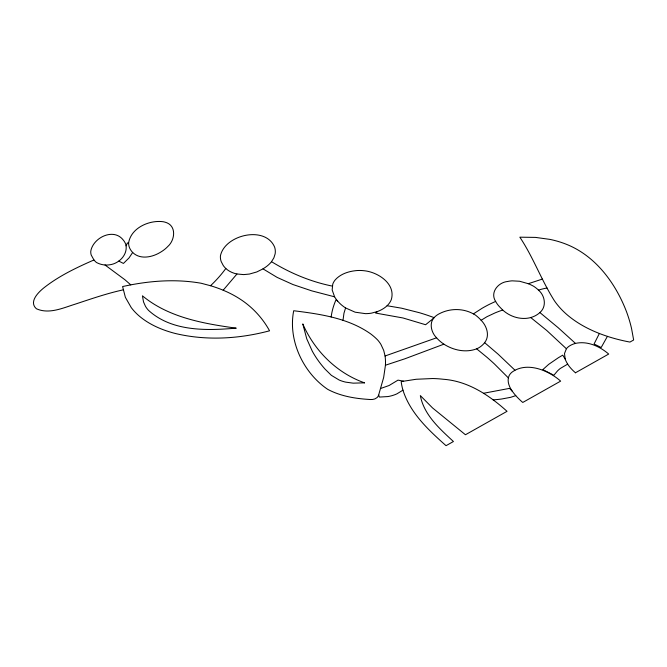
<?xml version="1.0" encoding="UTF-8"?>
<svg xmlns="http://www.w3.org/2000/svg" width="667" height="667" viewBox="0 0 667 667"><rect width="100%" height="100%" fill="white"/><g stroke="black" fill="none" stroke-linecap="round" stroke-linejoin="round"><path stroke-width="1" d="M128.573 243.172C130.765 227.981 149.225 219.802 163.215 221.736A15.449 10.83 0.8 0 1 167.4 223.028C176.613 227.305 174.546 240.52 167.951 246.34A39.511 27.697 0.8 0 1 159.78 252.66C151.751 257.379 139.97 259.721 132.666 252.46A23.045 16.15 0.8 0 1 128.606 243.172L127.28 242.963A30.599 21.444 0.8 0 1 126.096 245.84C127.322 255.378 118.576 263.807 109.496 264.816A14.857 10.414 0.8 0 1 104.986 264.974L124.979 279.79L130.765 284.867C149.725 281.299 169.168 279.698 188.419 281.532A116.85 81.899 0.8 0 1 201.084 283.233L210.48 285.718A105.986 74.287 0.8 0 1 223.17 290.212L226.905 291.854A97.757 68.518 0.8 0 1 240.779 299.533C252.735 307.412 262.681 318.251 269.568 330.799C244.355 337.51 217.867 339.995 191.946 336.56A121.936 85.468 0.8 0 1 175.071 333.425C162.431 330.14 150.05 324.962 139.895 316.6A72.144 50.567 0.8 0 1 131.241 307.595L125.379 297.34L122.595 286.527L130.765 284.867M385.443 365.233L383.65 377.505L379.064 393.513A21.536 15.091 0.8 0 1 378.664 395.147L377.73 396.865A7.295 5.119 0.8 0 1 376.872 397.715C373.653 400.492 369.21 399.325 365.358 399.174C352.401 398.116 339.295 395.531 327.739 389.361C303.252 372.845 287.81 340.245 293.705 310.739C320.235 314.065 348.224 318.042 370.627 333.859A71.144 49.867 0.8 0 1 377.605 339.937A46.648 32.7 0.8 0 1 380.915 344.405L383.708 350.4L385.059 355.986A91.462 64.107 0.8 0 1 385.418 365.233L404.911 358.788L443.897 344.172C453.385 350.275 465.866 353.001 476.647 348.833A18.884 13.24 0.8 0 0 480.957 346.323A25.338 17.759 0.8 0 0 484.634 342.663C490.137 335.751 486.768 325.963 481.124 320.277L486.902 316.725L495.214 312.831A100.742 70.61 0.8 0 1 502.718 310.038C508.804 315.574 517.058 318.826 525.321 318.409A18.801 13.173 0.8 0 0 530.715 317.55A21.061 14.757 0.8 0 0 537.31 314.549A22.853 16.016 0.8 0 0 539.886 312.54C546.898 306.653 545.022 295.581 538.477 290.12A36.81 25.796 0.8 0 0 533.825 286.385A43.663 30.607 0.8 0 0 528.289 283.708L519.635 281.249L512.173 280.84A20.969 14.691 0.8 0 0 507.695 281.474C498.291 282.291 489.753 292.413 495.631 301.392L489.645 304.202A137.069 96.073 0.8 0 0 482.258 308.179L473.395 313.89C463.198 308.246 450.375 308.187 439.995 313.398A20.21 14.165 0.8 0 0 434.117 317.634C428.881 323.178 431.349 332.725 436.585 337.802A44.022 30.857 0.8 0 0 443.888 344.18M343.005 320.343L343.964 313.232L345.573 307.937A40.879 28.656 0.8 0 1 338.277 301.784L337.594 301.025A45.273 31.733 0.8 0 1 334.601 296.823L332.166 289.962L332.758 284.159A23.128 16.208 0.8 0 1 335.384 279.698C340.862 273.678 349.208 271.169 357.103 270.544A27.58 19.335 0.8 0 1 364.424 270.769C378.039 272.194 395.865 283.817 391.354 299.45A27.022 18.943 0.8 0 1 387.093 305.744A28.614 20.052 0.8 0 1 377.58 311.489L375.604 313.065L402.976 317.967L425.613 324.729L433.692 318.176M508.337 377.864C507.153 384.659 511.556 390.72 515.766 395.623A95.289 66.783 0.8 0 0 522.761 402.459L560.639 381.124C548.241 370.043 526.48 361.381 511.889 372.236A16.258 11.397 0.8 0 0 509.129 375.646L508.337 377.864L494.38 363.924A302.793 212.231 0.8 0 0 486.727 357.095L476.647 348.833M599.375 333.483L594.064 343.989L601.175 347.515L607.42 336.36C593.021 331.641 579.123 324.904 567.492 315.099A99.475 69.727 0.8 0 1 554.444 300.809C541.462 280.407 533.3 257.312 519.843 237.185L535.493 237.402L549.808 239.37A76.605 53.694 0.8 0 1 566.867 244.489C595.756 256.161 615.633 283.292 626.48 311.647A258.346 181.074 0.8 0 1 631.582 328.664L633.65 339.995L629.956 342.071A135.459 94.939 0.8 0 1 607.42 336.368M132.666 252.46L129.031 257.921L123.437 263.44L118.801 261.08M575.429 372.795L608.696 354.052C599.725 346.356 587.469 340.695 575.479 343.405A18.267 12.806 0.8 0 0 569.168 346.181A15.391 10.789 0.8 0 0 566.4 348.758L564.499 353.527L565.174 359.029A39.036 27.364 0.8 0 0 567.692 364.107L560.288 368.467A43.73 30.649 0.8 0 0 557.579 370.835L553.868 375.246L542.821 369.626L548.708 364.34L558.171 357.862A142.896 100.158 0.8 0 1 562.748 355.169L565.174 359.029M223.17 290.22L236.968 273.979L243.688 274.604L249.425 274.054L256.787 271.953L263.006 268.868L277.122 277.389L293.013 284.559L311.797 290.87L334.609 296.815M434.1 317.675L434.134 317.642A183.575 128.664 0.8 0 0 419.476 312.731L401.667 308.212L387.093 305.736M402.951 390.162C410.205 413.115 428.581 430.115 446.04 445.681L453.435 441.521C439.695 428.798 423.92 414.849 420.318 395.564L432.558 407.946L465.449 434.751L507.037 411.322C489.178 395.181 467.934 381.007 443.205 379.248A80.549 56.462 0.8 0 0 432.758 378.531L416.208 379.265L401.175 381.582A104.235 73.053 0.8 0 0 402.96 390.162L396.882 393.863A28.423 19.918 0.8 0 1 387.969 396.557L379.398 397.073L378.656 395.139M515.766 395.623L510.705 397.315L501.692 398.999A82.083 57.529 0.8 0 1 496.556 399.583L493.071 399.85M542.371 279.081L528.281 283.717M436.585 337.802L385.059 355.986M377.589 311.497L371.611 313.115A25.529 17.892 0.8 0 1 365.424 313.64L355.136 312.189L345.573 307.937M380.632 388.486L389.078 385.518L397.991 380.14L403.502 381.14M123.137 289.87C106.92 293.422 91.212 298.866 75.479 304.069C63.14 307.862 49.075 314.549 36.352 308.729C28.189 301.417 39.436 291.12 45.481 286.602C60.197 275.354 77.072 267.367 93.955 259.972L91.196 254.994A21.452 15.041 0.8 0 1 90.779 251.234C92.963 237.811 113.415 227.522 123.112 239.87A21.236 14.891 0.8 0 1 125.921 245.047L126.096 245.84M483.608 393.263L509.555 388.369L512.531 391.546M332.258 286.085C310.722 281.732 290.203 273.145 271.511 261.672L273.879 257.854L275.129 253.902A28.656 20.085 0.8 0 0 274.654 247.207C265.458 225.138 224.779 234.767 220.443 255.803A26.747 18.751 0.8 0 0 221.202 261.572L223.195 265.391A24.587 17.234 0.8 0 0 225.838 268.501A21.352 14.966 0.8 0 0 236.952 274.012M473.395 313.89L475.371 315.007A54.119 37.936 0.8 0 1 481.132 320.268M337.594 301.025L336.001 299.833A119.268 83.592 0.8 0 0 331.157 317.008M530.715 317.55L546.74 330.473L566.4 348.758M539.886 312.54L558.179 327.714L575.479 343.405M484.626 342.663L498.099 354.16L514.957 370.202M502.718 310.038L500.217 307.479A38.261 26.813 0.8 0 1 495.606 301.392M104.977 264.999A16.392 11.489 0.8 0 1 97.999 263.223L96.44 262.49A28.356 19.877 0.8 0 1 93.955 259.972M225.813 268.484A171.961 120.527 0.8 0 1 210.505 285.734M271.552 261.689A37.869 26.547 0.8 0 1 262.981 268.843M538.477 290.112A62.556 43.847 0.8 0 1 546.99 287.977M575.471 372.77A57.037 39.978 0.8 0 1 567.625 364.132M236.043 328.147C206.52 330.707 171.844 331.666 148.491 310.338A35.243 24.704 0.8 0 1 145.431 306.228L143.513 301.901L142.43 295.815C168.551 317.509 203.368 323.612 236.043 328.147M364.532 382.841L353.16 383.158L345.714 382.133A29.481 20.66 0.8 0 1 339.094 379.99L331.374 375.338L325.137 369.21A146.782 102.876 0.8 0 1 312.189 350.967L306.753 338.836L302.793 323.929C314.516 350.825 336.677 372.97 364.532 382.841"/></g></svg>
